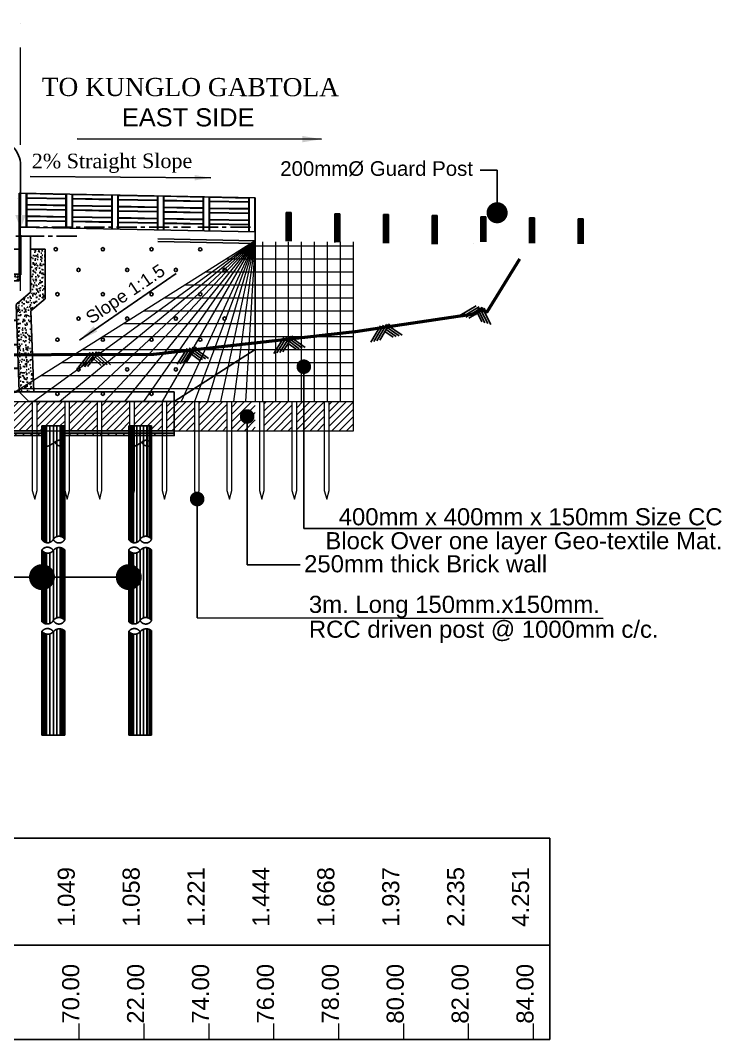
# Model space of a CAD drawing. Header units: millimetres. Extents: x 645430 to 1329725, y -477752 to 44877.
# Drawn here: x 932969 to 954580, y -418515 to -387099 of the extents above; entities that cross this region are included whole.
import ezdxf
from ezdxf.enums import TextEntityAlignment as Align

# ---------------------------------------------------------------- set-up
doc = ezdxf.new("R2010")
doc.units = ezdxf.units.MM
doc.header["$LTSCALE"] = 250
for name, pattern in [('ACAD_ISO03W100', [30, 12, -18]), ('ACAD_ISO10W100', [18, 12, -3, 0, -3]), ('CENTER', [2, 1.25, -0.25, 0.25, -0.25]), ('DASHED', [19.05, 12.7, -6.35])]:
    doc.linetypes.add(name, pattern=pattern)
for name, color, linetype in [('Abutment W Line', 200, 'Continuous'), ('Bearing  peat', 11, 'Continuous'), ('Dimision', 4, 'Continuous'), ('Extra Line', 145, 'Continuous'), ('hatch', 35, 'Continuous'), ('Hatching', 35, 'Continuous'), ('Pile', 11, 'Continuous'), ('Ralling', 6, 'Continuous'), ('Text', 7, 'Continuous')]:
    doc.layers.add(name, color=color, linetype=linetype)
for name, color, linetype, lineweight in [('centerline', 105, 'ACAD_ISO10W100', 15), ('Dimention', 7, 'Continuous', 25), ('Footpath', 22, 'Continuous', 20), ('hat2', 108, 'Continuous', 13), ('Offset', 252, 'Continuous', 20), ('Profail', 5, 'Continuous', 18), ('Railing', 6, 'Continuous', 13)]:
    doc.layers.add(name, color=color, linetype=linetype, lineweight=lineweight)
doc.styles.add('Bridge Dimision - 1', font='arial.ttf', dxfattribs={"height": 125})
doc.styles.add('ROMANS', font='arial.ttf', dxfattribs={"height": 200})
doc.styles.get("Standard").update_dxf_attribs({"font": 'times.ttf'})
doc.dimstyles.new('ISO-25', dxfattribs={"dimtxt": 75, "dimasz": 45, "dimexe": 125, "dimexo": 75.625, "dimgap": 60, "dimtad": 1, "dimdec": 0, "dimtxsty": 'Standard', "dimblk": 'DOT', "dimcen": 52.5, "dimdle": 100, "dimclrd": 256, "dimclre": 256, "dimclrt": 256, "dimadec": 0, "dimazin": 0, "dimtfac": 1, "dimtdec": 0, "dimtix": 1, "dimtmove": 0, "dimatfit": 3, "dimldrblk": 'DOT', "dimfxl": 1, "dimlwd": -1, "dimarcsym": 0})
doc.dimstyles.get("Standard").update_dxf_attribs({"dimtxt": 0.5, "dimasz": 0.18, "dimexe": 0.18, "dimexo": 0.0625, "dimgap": 0.09, "dimtad": 0, "dimtih": 1, "dimtoh": 1, "dimdec": 4, "dimzin": 0, "dimdsep": 46, "dimtxsty": 'Standard', "dimcen": 0.09, "dimadec": 0, "dimazin": 0, "dimtfac": 1, "dimtdec": 4, "dimtofl": 0, "dimtmove": 0, "dimatfit": 3, "dimfxl": 1, "dimtolj": 1, "dimtzin": 0, "dimarcsym": 0})

# ---------------------------------------------------------------- blocks, each defined once
blk = doc.blocks.new('_Dot')
at = {"color": 0, "linetype": 'ByBlock', "lineweight": -2}
blk.add_line((-0.5, 0), (-1, 0), dxfattribs=at)
at = {"color": 0, "linetype": 'ByBlock', "const_width": 0.5}
blk.add_lwpolyline([(-0.25, 0, 1), (0.25, 0, 1)], format="xyb", close=True, dxfattribs=at)
blk = doc.blocks.new('arrow')
at = {"layer": 'Dimision', "ltscale": 5}
blk.add_lwpolyline([(0, 500), (0, 2026, 0.414214), (-800, 2826), (-1972, 2826)], format="xyb", dxfattribs=at)
blk.add_solid([(165, 500), (0, 80), (-165, 500)], dxfattribs=at)
blk = doc.blocks.new('b')
at = {"layer": 'hatch', "ltscale": 5}
for p, q in [((-158, 60), (-524, -394)), ((-64, 67), (-430, -387)), ((30, 74), (-336, -380)), ((124, 81), (-241, -373)), ((30, 74), (459, -321)), ((-49, -134), (177, -342)), ((-6, -80), (271, -335)), ((38, -26), (365, -328))]:
    blk.add_line(p, q, dxfattribs=at)
blk = doc.blocks.new('A$C841fddc8')
at = {"layer": 'hatch', "lineweight": 15}
h = blk.add_hatch(dxfattribs=at)
h.set_pattern_fill('AR-CONC', color=256, style=0)
h.set_pattern_definition([(50, (13233.49, -2684.99), (182.1847, -15.939), [19.05, -209.55]), (355, (13233.5, -2684.99), (-35.2428, 191.0566), [15.24, -167.64]), (100.451, (13248.67, -2686.31), (146.9425, 175.1167), [16.19, -178.09]), (46.1842, (13233.5, -2634.19), (271.079, -42.0423), [28.575, -314.325]), (96.6356, (13256.08, -2637.7), (237.404, 247.4256), [24.285, -267.135]), (351.184, (13233.5, -2634.19), (237.4046, 247.425), [22.86, -251.46]), (21, (13258.89, -2646.89), (151.6149, -102.2655), [19.05, -209.55]), (326, (13258.9, -2646.89), (61.802, 184.188), [15.24, -167.64]), (71.4514, (13271.53, -2655.4), (213.4165, 81.923), [16.19, -178.09]), (37.5, (13233.49, -2684.986), (3.0886, 84.55504), [0, -165.608, 0, -170.18, 0, -168.275]), (7.5, (13233.49, -2684.99), (66.8197, 100.1806), [0, -97.028, 0, -161.798, 0, -64.135]), (327.5, (13176.85, -2684.986), (135.5906, -5.72874), [0, -63.5, 0, -198.12, 0, -262.89]), (317.5, (13151.45, -2684.99), (148.1292, 25.4265), [0, -82.55, 0, -131.572, 0, -186.69])])
h.paths.add_polyline_path([(5875, 475), (5875, 400), (2825, 400), (2825, 475)])
h.paths.add_polyline_path([(8275, 475), (8275, 400), (6575, 400), (6575, 475)])
h.paths.add_polyline_path([(8975, 400), (8975, 475), (9225, 475), (9225, 400)])
h = blk.add_hatch(dxfattribs=at)
h.set_pattern_fill('LINE', color=256, scale=75, angle=90, style=0)
h.set_pattern_definition([(90, (13233.5, -2684.99), (-238.125, 1e-14), [])])
h.paths.add_polyline_path([(5875, 400), (5875, 325), (2825, 325), (2825, 400)])
h.paths.add_polyline_path([(8275, 400), (8275, 325), (6575, 325), (6575, 400)])
h.paths.add_polyline_path([(8975, 325), (8975, 400), (9025, 400), (9025, 325)])
h = blk.add_hatch(dxfattribs=at)
h.set_pattern_fill('LINE', color=256, scale=75, angle=90, style=0)
h.set_pattern_definition([(90, (13242.73, -2684.99), (-238.125, 1e-14), [])])
h.paths.add_polyline_path([(5875, 400), (5875, 325), (2825, 325), (2825, 400)])
h.paths.add_polyline_path([(8275, 400), (8275, 325), (6575, 325), (6575, 400)])
h.paths.add_polyline_path([(8975, 325), (8975, 400), (9225, 400), (9225, 325)])
at = {"layer": 'Hatching', "ltscale": 5}
h = blk.add_hatch(dxfattribs=at)
h.set_pattern_fill('AR-CONC,_O', color=256, scale=1.5)
h.set_pattern_definition([(50, (13388.5, -1813.99), (273.277, -23.9086), [28.575, -314.325]), (355, (13388.5, -1813.99), (-52.865, 286.585), [22.86, -251.461]), (100.4514, (13411.26, -1815.98), (220.412, 262.6766), [24.285, -267.1354]), (46.1842, (13388.5, -1737.8), (406.619, -63.063), [42.862, -471.487]), (96.6356, (13422.38, -1743.04), (356.106, 371.139), [36.428, -400.703]), (351.184, (13388.5, -1737.8), (356.106, 371.14), [34.29, -377.19]), (21, (13426.6, -1756.84), (227.4216, -153.398), [28.575, -314.325]), (326, (13426.6, -1756.84), (92.703, 276.282), [22.86, -251.46]), (71.4514, (13445.54, -1769.62), (320.1246, 122.884), [24.285, -267.135]), (37.5, (13388.49, -1813.99), (4.6329, 126.8326), [0, -248.412, 0, -255.27, 0, -252.4125]), (7.5, (13388.49, -1813.99), (100.2295, 150.2709), [0, -145.542, 0, -242.697, 0, -96.2025]), (327.5, (13303.53, -1813.99), (203.3859, -8.5931), [0, -95.25, 0, -297.18, 0, -394.335]), (317.5, (13265.43, -1813.99), (222.1938, 38.1397), [0, -123.825, 0, -197.358, 0, -280.035])])
edge = h.paths.add_edge_path()
edge.add_line((6475, 6075), (6925, 6075))
edge.add_line((6925, 6075), (6925, 5761))
edge.add_arc((6734, 5944), 265, 316.1082, 551.2896)
edge.add_line((6475, 5892), (6475, 6075))
edge = h.paths.add_edge_path()
edge.add_arc((6734, 5944), 265, -43.8918, 191.2896, ccw=False)
edge.add_line((6925, 5761), (6925, 5916))
edge.add_line((6925, 5916), (6475, 5956))
edge.add_line((6475, 5956), (6475, 5892))
edge = h.paths.add_edge_path()
edge.add_line((6475, 5956), (6925, 5916))
edge.add_line((6925, 5916), (6925, 4747))
edge.add_line((6925, 4747), (7375, 4372))
edge.add_line((7375, 4372), (7334, 3772))
edge.add_arc((7472, 16304), 12533, 267.3709, 269.3735, ccw=False)
edge.add_line((6897, 3784), (6915, 4166))
edge.add_line((6915, 4166), (6475, 4538))
edge.add_line((6475, 4538), (6475, 5956))
edge = h.paths.add_edge_path()
edge.add_arc((7472, 16304), 12533, 267.3709, 269.3735)
edge.add_line((7334, 3772), (7275, 1675))
edge.add_line((7275, 1675), (6825, 1675))
edge.add_line((6825, 1675), (6897, 3784))
at = {"layer": 'Hatching', "linetype": 'Continuous', "ltscale": 0.1}
h = blk.add_hatch(color=256, dxfattribs=at)
h.paths.add_polyline_path([(7600, 5360), (7760, 5360), (7760, 5295), (7600, 5295)])
h.paths.add_polyline_path([(7440, 5360), (7600, 5360), (7600, 5295), (7440, 5295)])
at = {"layer": 'Hatching', "lineweight": 50}
h = blk.add_hatch(dxfattribs=at)
h.set_pattern_fill('AR-CONC', color=256)
h.set_pattern_definition([(50, (13258.49, -2965.81), (182.1847, -15.939), [19.05, -209.55]), (355, (13258.5, -2965.81), (-35.2434, 191.057), [15.24, -167.6406]), (100.4514, (13273.67, -2967.14), (146.9412, 175.1178), [16.19, -178.0902]), (46.1842, (13258.5, -2915.01), (271.079, -42.0423), [28.575, -314.325]), (96.6356, (13281.08, -2918.52), (237.404, 247.426), [24.285, -267.1356]), (351.184, (13258.5, -2915.01), (237.404, 247.426), [22.86, -251.46]), (21, (13283.89, -2927.71), (151.6144, -102.2652), [19.05, -209.55]), (326, (13283.9, -2927.71), (61.802, 184.188), [15.24, -167.64]), (71.4514, (13296.53, -2936.24), (213.4164, 81.9228), [16.19, -178.09]), (37.5, (13258.49, -2965.814), (3.0886, 84.55504), [0, -165.608, 0, -170.18, 0, -168.275]), (7.5, (13258.49, -2965.81), (66.8197, 100.1806), [0, -97.028, 0, -161.798, 0, -64.135]), (327.5, (13201.85, -2965.814), (135.5906, -5.72874), [0, -63.5, 0, -198.12, 0, -262.89]), (317.5, (13176.45, -2965.81), (148.1292, 25.4265), [0, -82.55, 0, -131.572, 0, -186.69])])
edge = h.paths.add_edge_path()
edge.add_line((8000, 5295), (7245, 5295))
edge.add_line((7245, 5097), (8000, 5097))
at = {"layer": 'Abutment W Line'}
for p, q in [((0, 7655), (7275, 7798)), ((0, 6586), (0, 7655)), ((0, 7655), (0, 6586)), ((13, 7655), (13, 6605)), ((188, 7655), (188, 6608)), ((200, 7646), (1422, 7671)), ((200, 7655), (200, 6608)), ((200, 7532), (1422, 7552)), ((1409, 7679), (1409, 6629)), ((1422, 7679), (1422, 6629)), ((1597, 7674), (2831, 7699)), ((1597, 7682), (1597, 6633)), ((1597, 7554), (2831, 7578)), ((1597, 7541), (2831, 7565)), ((1609, 7683), (1609, 6633)), ((2818, 7707), (2818, 6659)), ((2831, 7707), (2831, 6660)), ((3006, 7703), (4239, 7728)), ((3006, 7710), (3006, 6663)), ((3006, 7581), (4239, 7605)), ((3006, 7569), (4239, 7593)), ((3018, 7711), (3018, 6663)), ((4227, 7737), (4227, 6688)), ((4239, 7737), (4239, 6689)), ((4414, 7732), (5649, 7756)), ((4414, 7740), (4414, 6692)), ((4414, 7609), (5649, 7632)), ((4414, 7596), (5649, 7619)), ((4427, 7741), (4427, 6692)), ((5636, 7765), (5636, 6716)), ((5649, 7766), (5649, 6716)), ((5824, 7759), (7045, 7782)), ((5824, 7769), (5824, 6720)), ((5824, 7635), (7045, 7657)), ((5824, 7622), (7045, 7645)), ((5836, 7769), (5836, 6720)), ((7045, 7795), (7045, 6744)), ((7058, 7795), (7058, 6744)), ((7263, 7798), (7263, 6750)), ((7275, 6750), (7275, 7798)), ((7275, 6750), (7275, 7798)), ((7275, 6750), (7275, 7789)), ((7275, 7789), (7275, 6750)), ((7325, 7639), (7330, 7639)), ((0, 7507), (0, 2975)), ((200, 7519), (1422, 7539)), ((200, 7319), (1422, 7339)), ((200, 7307), (1422, 7327)), ((1597, 7341), (2831, 7365)), ((1597, 7329), (2831, 7352)), ((1597, 7204), (2831, 7227)), ((3006, 7368), (4239, 7393)), ((3006, 7356), (4239, 7380)), ((3006, 7231), (4239, 7255)), ((3006, 7218), (4239, 7243)), ((4414, 7396), (5649, 7419)), ((4414, 7384), (5649, 7407)), ((4414, 7259), (5649, 7282)), ((4414, 7246), (5649, 7269)), ((5824, 7422), (7045, 7444)), ((5824, 7410), (7045, 7432)), ((5824, 7285), (7045, 7307)), ((5824, 7272), (7045, 7294)), ((200, 7182), (1422, 7202)), ((200, 7169), (1422, 7189)), ((200, 6969), (1422, 6989)), ((200, 6957), (1422, 6977)), ((1597, 7191), (2831, 7215)), ((1597, 6991), (2831, 7015)), ((1597, 6979), (2831, 7002)), ((3006, 7018), (4239, 7043)), ((3006, 7006), (4239, 7030)), ((4414, 7046), (5649, 7069)), ((4414, 7034), (5649, 7057)), ((4414, 6909), (5649, 6932)), ((4414, 6896), (5649, 6919)), ((5824, 7072), (7045, 7094)), ((5824, 7060), (7045, 7082)), ((5824, 6935), (7045, 6957)), ((5824, 6922), (7045, 6944)), ((0, 6605), (7275, 6748)), ((200, 6832), (1422, 6852)), ((200, 6819), (1422, 6839)), ((1597, 6854), (2831, 6877)), ((1597, 6841), (2831, 6865)), ((3006, 6881), (4239, 6905)), ((3006, 6868), (4239, 6893)), ((7275, 5097), (7275, 6750)), ((6925, 4747), (6925, 6474)), ((7275, 6474), (6925, 6474)), ((7275, 6557), (7276, 6557)), ((6475, 4538), (6475, 6075)), ((7275, 6075), (8025, 6075)), ((8025, 5097), (8025, 6075)), ((8025, 5295), (7275, 5295)), ((7275, 5097), (8025, 5097)), ((8025, 4497), (8025, 5097)), ((7375, 4366), (6925, 4747)), ((6915, 4166), (6475, 4538)), ((8025, 4497), (7875, 4366)), ((6825, 1675), (6915, 4166)), ((7275, 1675), (7375, 4366)), ((7875, 1375), (7875, 4366)), ((0, 2975), (2500, 1375)), ((7275, 1675), (6822, 1675)), ((7275, 1675), (6975, 1375)), ((2500, 1375), (2500, 325)), ((6975, 1375), (2500, 1375)), ((6975, 1375), (2500, 1375)), ((9175, 1375), (7875, 1375)), ((9175, 1036), (9175, 1225)), ((5875, 475), (2500, 475)), ((5875, 400), (2500, 400)), ((5875, 325), (2500, 325)), ((8125, 475), (6575, 475)), ((8125, 400), (6575, 400)), ((8125, 325), (6575, 325)), ((9175, 475), (8825, 475)), ((9175, 400), (8825, 400)), ((9175, 325), (8825, 325))]:
    blk.add_line(p, q, dxfattribs=at)
at = {"layer": 'Abutment W Line', "linetype": 'ACAD_ISO03W100'}
for p, q in [((0, 6330), (7275, 6474)), ((0, 6240), (6925, 6401)), ((7336, 3869), (7875, 3845)), ((7337, 3894), (7875, 3870)), ((7337, 3144), (7875, 3120)), ((7336, 3119), (7875, 3095)), ((7323, 2388), (7875, 2355)), ((7325, 2413), (7875, 2380))]:
    blk.add_line(p, q, dxfattribs=at)
at = {"layer": 'Abutment W Line'}
for points in [[(6925, 6075), (6475, 6075)], [(7275, 1675), (2500, 1675)], [(2500, 1375), (2500, 1675)], [(9175, 1375), (9175, 475)], [(9175, 1375), (9175, 325)], [(5875, 475), (2500, 475), (2500, 400), (5875, 400)], [(5875, 400), (2500, 400), (2500, 325), (5875, 325)], [(8125, 475), (6575, 475)], [(6575, 400), (8125, 400)], [(8125, 400), (6575, 400)], [(6575, 325), (8125, 325)], [(8825, 400), (9175, 400), (9175, 475), (8825, 475)], [(8825, 325), (9175, 325), (9175, 400), (8825, 400)]]:
    blk.add_lwpolyline(points, dxfattribs=at)
at = {"layer": 'Bearing  peat'}
blk.add_lwpolyline([(7441, 5360), (7760, 5360)], dxfattribs=at)
at = {"layer": 'Extra Line', "linetype": 'CENTER', "lineweight": 0, "ltscale": 2}
blk.add_line((7650, 5097), (7650, 8716), dxfattribs=at)
at = {"layer": 'Extra Line', "linetype": 'ACAD_ISO03W100'}
for p, q in [((7275, 1675), (7875, 1605)), ((7278, 1700), (7875, 1630))]:
    blk.add_line(p, q, dxfattribs=at)
at = {"layer": 'Extra Line', "linetype": 'CENTER', "ltscale": 2}
for points in [[(1769, 6750), (0, 6750)], [(7275, 6748), (1994, 6748)], [(5504, 6475), (8185, 6475)]]:
    blk.add_lwpolyline(points, dxfattribs=at)
at = {"layer": 'Extra Line'}
for centre in [(1699, 6065), (3199, 6067), (4699, 6067), (6149, 6067), (949, 5432), (2449, 5432), (3949, 5432), (5449, 5432), (1699, 4682), (3199, 4682), (4699, 4682), (6099, 4682), (949, 3932), (2449, 3932), (3949, 3932), (5449, 3932), (1699, 3280), (3199, 3280), (4699, 3280), (6099, 3280), (2449, 2365), (3949, 2365), (5449, 2365), (3199, 1615), (4699, 1615), (6099, 1615)]:
    blk.add_circle(centre, 50, dxfattribs=at)
at = {"layer": 'Pile', "linetype": 'ACAD_ISO03W100'}
for p, q in [((3900, 625), (3200, 625)), ((3200, 475), (3200, 625)), ((3900, 475), (3900, 625)), ((5875, 475), (5875, 625)), ((6575, 475), (6575, 625)), ((8125, 475), (8125, 625)), ((8825, 475), (8825, 625))]:
    blk.add_line(p, q, dxfattribs=at)
at = {"layer": 'Pile'}
for p, q in [((3200, 46), (3200, 325)), ((3900, 33), (3900, 325)), ((6575, 625), (5875, 625)), ((5875, 46), (5875, 625)), ((6575, 33), (6575, 625)), ((8825, 625), (8125, 625)), ((8125, 46), (8125, 625)), ((8825, 33), (8825, 625))]:
    blk.add_line(p, q, dxfattribs=at)
for points in [[(3900, 33), (3813, 9), (3691, 7), (3605, 56), (3499, 126), (3404, 175), (3300, 175), (3203, 33), (3366, 8), (3425, 33), (3499, 126)], [(6575, 33), (6488, 9), (6366, 7), (6280, 56), (6174, 126), (6079, 175), (5975, 175), (5878, 33), (6041, 8), (6100, 33), (6174, 126)], [(8825, 33), (8738, 9), (8616, 7), (8530, 56), (8424, 126), (8329, 175), (8225, 175), (8128, 33), (8291, 8), (8350, 33), (8424, 126)]]:
    blk.add_spline(points, degree=3, dxfattribs=at)
blk = doc.blocks.new('*U534')
at = {"layer": 'Hatching', "lineweight": 9, "ltscale": 3}
blk.add_lwpolyline([(0, 0), (0, -2741), (79, -3008), (150, -2741), (150, 0)], dxfattribs=at)
blk = doc.blocks.new('*U535')
at = {"color": 0, "linetype": 'ByBlock', "lineweight": -2, "transparency": 16777216}
for p in [(932334, -398846), (933334, -398846), (934334, -398846), (935334, -398846), (936334, -398846), (937334, -398846), (938334, -398846), (939334, -398846), (940334, -398846), (941334, -398846), (942334, -398846)]:
    blk.add_blockref('*U534', p, dxfattribs=at)
blk = doc.blocks.new('A$C98e8098c')
at = {"layer": 'Abutment W Line', "ltscale": 10, "elevation": 0}
blk.add_lwpolyline([(757, 0), (57, 0)], dxfattribs=at)
at = {"layer": 'hatch', "ltscale": 3}
for p, q in [((57, 6037), (57, 7295)), ((77, 6005), (77, 7295)), ((111, 5972), (111, 7295)), ((165, 5942), (165, 7295)), ((199, 5936), (199, 7295)), ((303, 5964), (303, 7295))]:
    blk.add_line(p, q, dxfattribs=at)
at = {"layer": 'Hatching', "ltscale": 3}
for p, q in [((57, 9535), (57, 6037)), ((77, 7295), (77, 9532)), ((111, 7295), (111, 9532)), ((165, 7295), (165, 9532)), ((199, 7295), (199, 9532)), ((303, 7295), (303, 9532)), ((407, 6036), (407, 9532)), ((510, 6120), (510, 9532)), ((614, 6129), (614, 9532)), ((648, 6124), (648, 9532)), ((702, 6093), (702, 9532)), ((736, 6064), (736, 9532)), ((757, 9535), (757, 6037)), ((57, 5705), (57, 3494)), ((77, 3482), (77, 5679)), ((157, 5784), (157, 5784)), ((407, 3532), (407, 5693)), ((510, 3609), (510, 5770)), ((614, 3626), (614, 5781)), ((648, 3610), (648, 5775)), ((702, 3582), (702, 5753)), ((736, 3556), (736, 5729)), ((757, 5709), (757, 3535)), ((111, 3460), (111, 5649)), ((165, 3438), (165, 5620)), ((199, 3428), (199, 5613)), ((303, 3452), (303, 5620)), ((57, 3208), (57, 0)), ((77, 3190), (77, 0)), ((111, 3167), (111, 0)), ((165, 3143), (165, 0)), ((407, 0), (407, 3190)), ((510, 0), (510, 3257)), ((614, 0), (614, 3278)), ((632, 3434), (632, 3434)), ((648, 0), (648, 3269)), ((702, 0), (702, 3250)), ((736, 0), (736, 3232)), ((757, 0), (757, 3218)), ((199, 3120), (199, 0)), ((303, 0), (303, 3127))]:
    blk.add_line(p, q, dxfattribs=at)
at = {"layer": 'Pile', "elevation": 0}
blk.add_lwpolyline([(57, 9535), (757, 9535)], dxfattribs=at)
at = {"layer": 'Pile', "linetype": 'DASHED', "ltscale": 5, "elevation": 0}
for points in [[(57, 6037, 0.609829), (405, 6037, -0.540157), (757, 6037, -0.637207), (405, 6037)], [(757, 5709, 0.472399), (405, 5692, -0.515414), (53, 5709, -0.534983), (405, 5692)], [(57, 3499, 0.505083), (405, 3535, -0.523317), (757, 3535, -0.619231), (405, 3535)], [(757, 3218, 0.420027), (405, 3189, -0.477955), (57, 3201, -0.527947), (405, 3189)]]:
    blk.add_lwpolyline(points, format="xyb", dxfattribs=at)

msp = doc.modelspace()

# ---------------------------------------------------------------- hatches: boundary and pattern name
at = {"layer": 'Footpath', "lineweight": 13, "ltscale": 250}
h = msp.add_hatch(dxfattribs=at)
h.set_pattern_fill('ANSI31', color=256, scale=50)
h.set_pattern_definition([(45, (0, -209682.42), (-112.253202, 112.253202), [])])
h.paths.add_polyline_path([(933334.5, -398846.1), (933234.3, -398846.1), (932484.5, -398846.1), (932484.5, -399746.1), (933334.5, -399746.1)])
h.paths.add_polyline_path([(934334.5, -398846.1), (933484.5, -398846.1), (933484.5, -399746.1), (933634.4, -399746.1), (933634.4, -399596.1), (933634.5, -399596.1), (934334.5, -399596.1)])
h.paths.add_polyline_path([(935334.5, -398846.1), (934484.5, -398846.1), (934484.5, -399746.1), (935334.5, -399746.1)])
h.paths.add_polyline_path([(936334.5, -398846.1), (935484.5, -398846.1), (935484.5, -399746.1), (936309.4, -399746.1), (936309.4, -399596.1), (936309.4, -399596.1), (936334.5, -399596.1)])
h.paths.add_polyline_path([(937334.5, -398846.1), (936484.5, -398846.1), (936484.5, -399596.1), (937009.4, -399596.1), (937009.4, -399746.1), (937334.5, -399746.1)])
h.paths.add_polyline_path([(937709.5, -398846.1), (937484.5, -398846.1), (937484.5, -399746.1), (937709.4, -399746.1)])
h.paths.add_polyline_path([(938334.5, -398846.1), (937709.5, -398846.1), (937709.4, -399746.1), (937709.4, -399746.1), (938334.5, -399746.1)])
h.paths.add_polyline_path([(939334.5, -398846.1), (938484.5, -398846.1), (938484.5, -399746.1), (939334.5, -399746.1)])
h.paths.add_polyline_path([(940209.4, -398846.1), (939484.5, -398846.1), (939484.5, -399746.1), (940209.4, -399746.1)])
h.paths.add_polyline_path([(942334.5, -398846.1), (941484.5, -398846.1), (941484.5, -399746.1), (942334.5, -399746.1)])
h.paths.add_polyline_path([(941334.5, -398846.1), (940484.5, -398846.1), (940484.5, -399746.1), (941334.5, -399746.1)])
h.paths.add_polyline_path([(943237.1, -398846.1), (942484.5, -398846.1), (942484.5, -399746.1), (943237.1, -399746.1)])

# ---------------------------------------------------------------- linework, layer by layer
at = {"ltscale": 10}
for p, q in [((857725.5, -412301.2), (949281.1, -412301.2)), ((949281.1, -418514.7), (949281.1, -412301.2)), ((857725.5, -415603), (949281.1, -415603)), ((857725.5, -418514.7), (949281.1, -418514.7))]:
    msp.add_line(p, q, dxfattribs=at)
at = {"layer": 'Abutment W Line'}
msp.add_line((932986.3, -394946.5), (932986.3, -393717.1), dxfattribs=at)
at = {"layer": 'centerline'}
msp.add_line((932974.3, -395435.9), (932974.4, -387098.6), dxfattribs=at)
at = {"layer": 'hat2', "ltscale": 3}
for q in [(932334.5, -398846.1), (933383.9, -398846.1), (934189.5, -398846.1), (934908.7, -398846.1), (935565, -398846.1), (936177.7, -398846.1), (936763.5, -398846.1), (937340.2, -398846.1), (937929.4, -398846.1), (938332.4, -398846.1), (938734.5, -398846.1), (939137.1, -398846.1), (939539.7, -398846.1), (939908.7, -398846.1)]:
    msp.add_line((940209.4, -393891.1), q, dxfattribs=at)
for points in [[(940209.4, -393891.1), (940209.4, -398846.1)], [(940437.1, -398846.1), (940437.1, -393924.6)], [(940837.1, -398846.1), (940837.1, -393924.6)], [(941237.1, -398846.1), (941237.1, -393924.6)], [(941637.1, -398846.1), (941637.1, -393924.6)], [(942037.1, -398846.1), (942037.1, -393924.6)], [(942437.1, -398846.1), (942437.1, -393924.6)], [(942837.1, -398846.1), (942837.1, -393924.6)], [(943237.1, -398846.1), (943237.1, -393924.6)], [(939963.1, -394046.1), (943237.1, -394046.1)], [(939327.3, -394446.1), (943237.1, -394446.1)], [(938691.6, -394846.1), (943237.1, -394846.1)], [(938055.9, -395246.1), (943237.1, -395246.1)], [(937420.2, -395646.1), (943237.1, -395646.1)], [(936784.5, -396046.1), (943237.1, -396046.1)], [(936148.8, -396446.1), (943237.1, -396446.1)], [(935513.1, -396846.1), (943237.1, -396846.1)], [(934877.3, -397246.1), (943237.1, -397246.1)], [(934241.6, -397646.1), (943237.1, -397646.1)], [(933605.9, -398046.1), (943237.1, -398046.1)], [(932970.2, -398446.1), (943237.1, -398446.1)], [(932334.5, -398846.1), (943237.1, -398846.1)], [(943237.1, -399746.1), (943237.1, -398846.1)], [(932334.5, -399746.1), (943237.1, -399746.1)]]:
    msp.add_lwpolyline(points, dxfattribs=at)
at = {"layer": 'hatch', "ltscale": 10}
for p, q in [((941190.5, -393019), (941190.5, -393901.4)), ((941235.5, -393019), (941235.5, -393901)), ((941280.5, -393019), (941280.5, -393900.7)), ((942690.5, -393057.2), (942690.5, -393939.6)), ((942735.5, -393057.2), (942735.5, -393939.3)), ((942780.5, -393057.2), (942780.5, -393938.9)), ((944190.5, -393081.2), (944190.5, -393963.6)), ((944235.5, -393081.2), (944235.5, -393963.2)), ((944280.5, -393081.2), (944280.5, -393962.9)), ((945690.5, -393110.8), (945690.5, -393993.2)), ((945735.5, -393110.8), (945735.5, -393992.8)), ((945780.5, -393110.8), (945780.5, -393992.4)), ((947190.5, -393149.5), (947190.5, -393925.9)), ((947235.5, -393149.5), (947235.5, -393925.5)), ((947280.5, -393149.5), (947280.5, -393925.1)), ((948690.5, -393186.7), (948690.5, -393963.1)), ((948735.5, -393186.7), (948735.5, -393962.7)), ((948780.5, -393186.7), (948780.5, -393962.4)), ((950190.5, -393213.2), (950190.5, -393989.5)), ((950235.5, -393213.2), (950235.5, -393989.2)), ((950280.5, -393213.2), (950280.5, -393988.8))]:
    msp.add_line(p, q, dxfattribs=at)
at = {"layer": 'Offset', "color": 0, "lineweight": 0}
for p, q in [((934783.6, -418514.7), (934783.6, -418022.8)), ((936783.6, -418514.7), (936783.6, -418022.8)), ((938783.6, -418514.7), (938783.6, -418022.8)), ((940783.6, -418514.7), (940783.6, -418022.8)), ((942783.6, -418514.7), (942783.6, -418022.8)), ((944783.6, -418514.7), (944783.6, -418022.8)), ((946783.6, -418514.7), (946783.6, -418022.8)), ((948783.6, -418514.7), (948783.6, -418022.8))]:
    msp.add_line(p, q, dxfattribs=at)
at = {"layer": 'Profail', "lineweight": 50}
msp.add_lwpolyline([(930768.2, -397411.7), (937076.5, -397383.7), (937076.7, -397383.7), (937077.1, -397383.7), (943288.7, -396689.7), (943289, -396689.7), (943301.9, -396687.7), (944518.2, -396506.6), (947002.5, -396136.6), (947132.6, -396004.2), (947350.5, -396084.8), (947350.9, -396084.8), (947351.2, -396084.8), (947351.4, -396084.8), (947351.9, -396084.8), (948363.5, -394443.8)], dxfattribs=at)
at = {"layer": 'Railing', "ltscale": 0.5, "const_width": 0.02}
msp.add_lwpolyline([(940209.4, -393891.1), (950430.3, -394004.4)], dxfattribs=at)
at = {"layer": 'Ralling'}
for p, q in [((941160.5, -393019), (941310.5, -393019)), ((941160.5, -393019), (941160.5, -393901.6)), ((941310.5, -393019), (941310.5, -393900.4)), ((942660.5, -393057.2), (942810.5, -393057.2)), ((942660.5, -393057.2), (942660.5, -393939.9)), ((942810.5, -393057.2), (942810.5, -393938.6)), ((944160.5, -393081.2), (944160.5, -393963.8)), ((944160.5, -393081.2), (944310.5, -393081.2)), ((944310.5, -393081.2), (944310.5, -393962.6)), ((945660.5, -393110.8), (945660.5, -393993.4)), ((945660.5, -393110.8), (945810.5, -393110.8)), ((945810.5, -393110.8), (945810.5, -393992.2)), ((947160.5, -393149.5), (947160.5, -393926.1)), ((947160.5, -393149.5), (947310.5, -393149.5)), ((947310.5, -393149.5), (947310.5, -393924.9)), ((948660.5, -393186.7), (948660.5, -393963.3)), ((948660.5, -393186.7), (948810.5, -393186.7)), ((948810.5, -393186.7), (948810.5, -393962.1)), ((950160.5, -393213.2), (950160.5, -393989.8)), ((950160.5, -393213.2), (950310.5, -393213.2)), ((950310.5, -393213.2), (950310.5, -393988.6))]:
    msp.add_line(p, q, dxfattribs=at)

# ---------------------------------------------------------------- block references
at = {"ltscale": 5, "xscale": -1}
msp.add_blockref('A$C841fddc8', (940209.5, -400220.9), dxfattribs=at)
for p, rotation in [((947145.4, -396008.9), 339.6920593916304), ((944232.3, -396549.2), 8.470454423220266), ((941255.4, -396916.9), 6.374625998931282), ((935281.4, -397391.7), 0.2547995256157097), ((938273.9, -397250), 6.374625998931282)]:
    msp.add_blockref('b', p, dxfattribs=dict(rotation=rotation))
msp.add_blockref('*U535', (0, 0))
at = {"ltscale": 5}
for p in [(933577.9, -409131.5), (936252.8, -409131.5)]:
    msp.add_blockref('A$C98e8098c', p, dxfattribs=at)
at = {"layer": 'Dimision', "ltscale": 5}
msp.add_blockref('arrow', (932974.4, -393593.3), dxfattribs=at)

# ---------------------------------------------------------------- texts
at = {"style": 'ROMANS'}
for s, p in [('1.049', (934382.6, -414116.2)), ('1.058', (936382.6, -414116.2)), ('1.221', (938382.6, -414116.2)), ('1.444', (940382.6, -414116.2)), ('1.668', (942382.6, -414116.2)), ('1.937', (944382.6, -414116.2)), ('2.235', (946382.6, -414116.2)), ('4.251', (948382.6, -414116.2))]:
    msp.add_text(s, height=526.64, rotation=90, dxfattribs=at).set_placement(p, align=Align.MIDDLE_CENTER)
for s, p in [('70.00', (934783.6, -418022.8)), ('22.00', (936783.6, -418022.8)), ('74.00', (938783.6, -418022.8)), ('76.00', (940783.6, -418022.8)), ('78.00', (942783.6, -418022.8)), ('80.00', (944783.6, -418022.8)), ('82.00', (946783.6, -418022.8)), ('84.00', (948783.6, -418022.8))]:
    msp.add_text(s, height=526.64, rotation=90, dxfattribs=at).set_placement(p)
at = {"layer": 'Text', "ltscale": 10}
msp.add_text('2%%% Straight Slope', height=450, rotation=0.12418, dxfattribs=at).set_placement((933320.7, -391660.1))
at = {"layer": 'Text', "ltscale": 0.5, "style": 'ROMANS'}
msp.add_text('200mm%%C Guard Post', height=450, dxfattribs=at).set_placement((940977.9, -391890.3))
at = {"layer": 'Text', "style": 'ROMANS'}
msp.add_text('Slope 1:1.5', height=395.136, rotation=34.12554, dxfattribs=at).set_placement((935155.9, -396475.5))
at = {"layer": 'Text', "ltscale": 10, "insert": (933038.1, -388868), "char_height": 560, "attachment_point": 1, "rotation": 359.94475}
msp.add_mtext_dynamic_manual_height_columns('\\pi589.8231;TO KUNGLO GABTOLA {\\fArial|b0|i0|c0|p34; \\P\\pi3059.72544;EAST SIDE}', width=10102.098, gutter_width=625, heights=[0], dxfattribs=at)
at = {"layer": 'Text', "linetype": 'Continuous', "ltscale": 250, "char_height": 527.344, "rotation": 359.99833, "style": 'Bridge Dimision - 1'}
for s, insert, width, attachment_point, line_spacing_factor in [('400mm x 400mm x 150mm Size CC Block Over one layer Geo-textile Mat.', (954608, -402135, 8669), 12691.831, 3, 0.838528), ('3m. Long 150mm.x150mm.  RCC driven post @ 1000mm c/c.', (941860.1, -404834.6, 8669), 10832.445, 1, 0.872114)]:
    msp.add_mtext(s, dxfattribs=dict(at, insert=insert, width=width, attachment_point=attachment_point, line_spacing_factor=line_spacing_factor))
at = {"layer": 'Text', "ltscale": 5, "insert": (949202.6, -403583.9, 8669), "char_height": 527.344, "width": 33958.739, "attachment_point": 3, "rotation": 359.99833, "style": 'Bridge Dimision - 1'}
msp.add_mtext('250mm thick Brick wall', dxfattribs=at)

# ---------------------------------------------------------------- leaders
msp.add_leader([(934788, -396951.5), (937771, -394899.6)], dimstyle='Standard', override={"dimasz": 600, "dimfxl": 65, "dimfxlon": 1})
at = {"layer": 'Dimention'}
for points, override in [([(942253.6, -390759.9), (934714.4, -390752.6)], {"dimasz": 600, "dimfxl": 65, "dimfxlon": 1}), ([(938841.6, -391953), (933274.5, -391907.4)], {"dimasz": 500, "dimfxl": 65, "dimfxlon": 1})]:
    msp.add_leader(points, dimstyle='Standard', override=override, dxfattribs=at)
at = {"layer": 'Dimision', "lineweight": 5, "ltscale": 5}
msp.add_leader([(947661.3, -393028), (947661.3, -391712.1), (947134.6, -391712.1)], dimstyle='ISO-25', override={"dimasz": 650, "dimtad": 0}, dxfattribs=at)
at = {"layer": 'Dimision', "ltscale": 5}
for points, override in [([(941704.1, -397773.4, 8669), (941704.1, -402763.7, 8669), (954094.5, -402763.7, 8669)], {"dimasz": 450, "dimtad": 0}), ([(939958, -399307.7, 8669), (939958, -403885.3, 8669), (941589.4, -403885.3, 8669)], {"dimasz": 450, "dimtad": 0}), ([(938418.4, -401852.5, 8669), (938418.4, -405509.4, 8669), (950925.9, -405534.8, 8669)], {"dimasz": 450, "dimtad": 0}), ([(933634.5, -404258.8), (931029.9, -404258.8)], {"dimasz": 800, "dimtad": 0}), ([(936309.4, -404258.8), (933429.5, -404258.8)], {"dimasz": 800, "dimtad": 0})]:
    msp.add_leader(points, dimstyle='ISO-25', override=override, dxfattribs=at)

doc.saveas('drawing.dxf')
